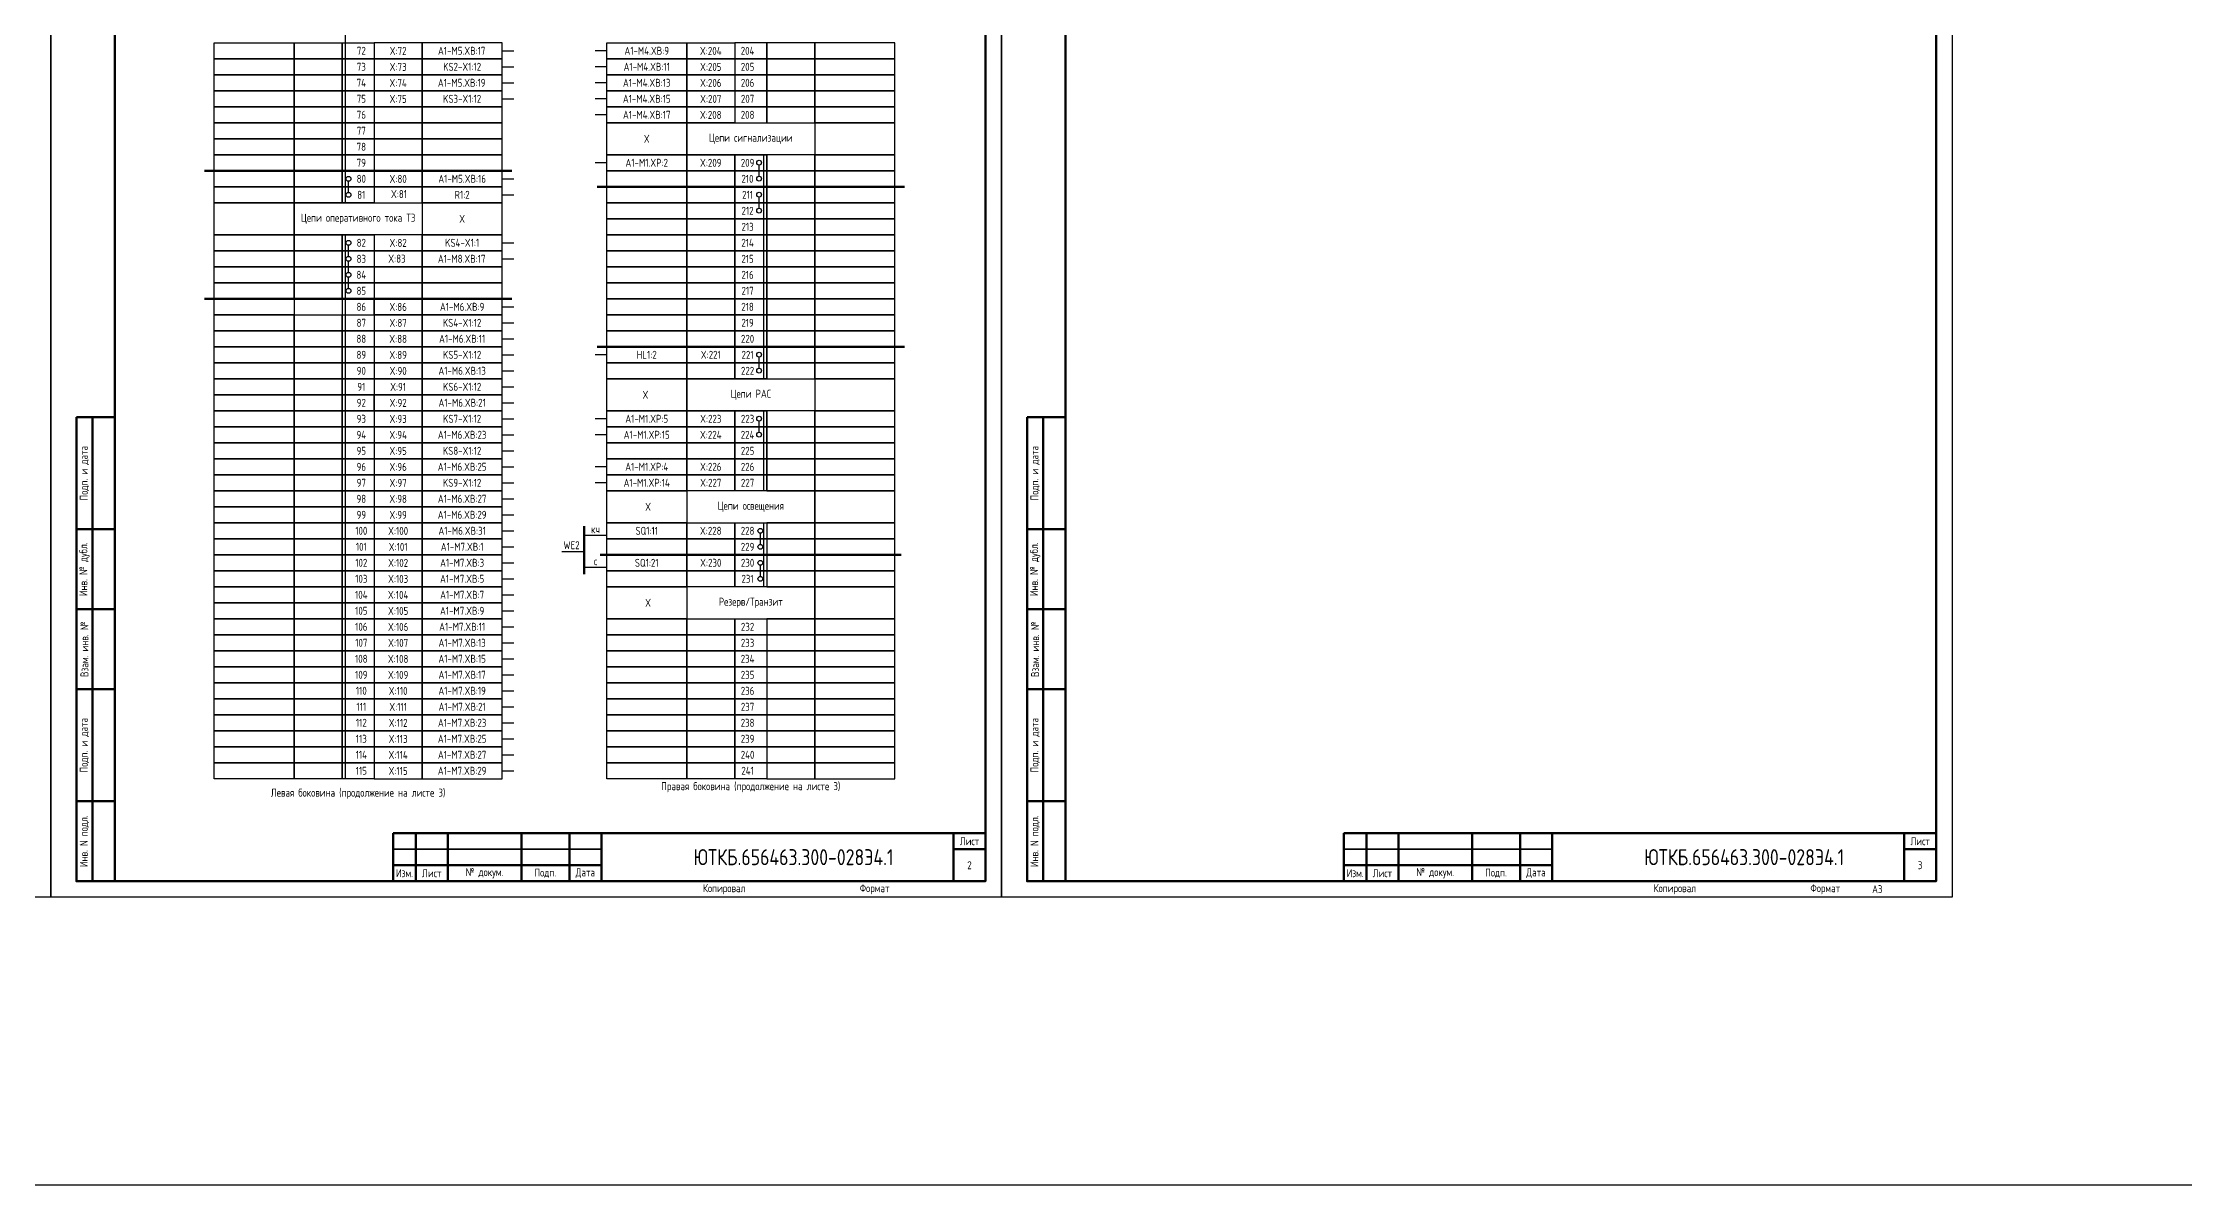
# Model space of a CAD drawing. Header units: millimetres. Extents: x -1117 to 4572, y -90 to 586.
# Drawn here: x 3234 to 3903, y -90 to 267 of the extents above; entities that cross this region are included whole.
import ezdxf

# ---------------------------------------------------------------- set-up
doc = ezdxf.new("R2010")
doc.units = ezdxf.units.MM
doc.styles.add('Gost_type_A', font='GOST_A.TTF')

# ---------------------------------------------------------------- blocks, each defined once
blk = doc.blocks.new('Штамп левый нижний')
at = {"lineweight": 50}
for points in [[(-12, 145), (-7, 145), (-7, 110), (-12, 110)], [(-7, 145), (0, 145), (0, 110), (-7, 110)], [(-12, 110), (-7, 110), (-7, 85), (-12, 85)], [(-7, 110), (0, 110), (0, 85), (-7, 85)], [(-12, 85), (-7, 85), (-7, 60), (-12, 60)], [(-7, 85), (0, 85), (0, 60), (-7, 60)], [(-12, 60), (-7, 60), (-7, 25), (-12, 25)], [(-7, 60), (0, 60), (0, 25), (-7, 25)], [(-12, 25), (-7, 25), (-7, 0), (-12, 0)], [(-7, 25), (0, 25), (0, 0), (-7, 0)]]:
    blk.add_lwpolyline(points, close=True, dxfattribs=at)
at = {"char_height": 2.5, "attachment_point": 5, "rotation": 90, "style": 'Gost_type_A'}
for s, insert, width in [('Подп. и дата', (-9.5, 127.5), 35), ('Инв. № дубл.', (-9.5, 97.5), 25), ('Взам. инв. №', (-9.5, 72.5), 25), ('Подп. и дата', (-9.5, 42.5), 35), ('Инв. N подл.', (-9.5, 12.5), 25)]:
    blk.add_mtext(s, dxfattribs=dict(at, insert=insert, width=width))
blk = doc.blocks.new('Штамп малый нижний')
at = {"lineweight": 50}
for points in [[(-185, 15), (-178, 15), (-178, 5), (-185, 5)], [(-178, 15), (-168, 15), (-168, 5), (-178, 5)], [(-168, 15), (-145, 15), (-145, 5), (-168, 5)], [(-145, 15), (-130, 15), (-130, 5), (-145, 5)], [(-130, 15), (-120, 15), (-120, 5), (-130, 5)], [(-120, 15), (-10, 15), (-10, 0), (-120, 0)], [(-10, 15), (0, 15), (0, 10), (-10, 10)], [(-10, 10), (0, 10), (0, 0), (-10, 0)], [(-185, 5), (-178, 5), (-178, 0), (-185, 0)], [(-178, 5), (-168, 5), (-168, 0), (-178, 0)], [(-168, 5), (-145, 5), (-145, 0), (-168, 0)], [(-145, 5), (-130, 5), (-130, 0), (-145, 0)], [(-130, 5), (-120, 5), (-120, 0), (-130, 0)]]:
    blk.add_lwpolyline(points, close=True, dxfattribs=at)
for points in [[(-185, 15), (-178, 15), (-178, 10), (-185, 10)], [(-178, 15), (-168, 15), (-168, 10), (-178, 10)], [(-168, 15), (-145, 15), (-145, 10), (-168, 10)], [(-145, 15), (-130, 15), (-130, 10), (-145, 10)], [(-130, 15), (-120, 15), (-120, 10), (-130, 10)], [(-185, 10), (-178, 10), (-178, 5), (-185, 5)], [(-178, 10), (-168, 10), (-168, 5), (-178, 5)], [(-168, 10), (-145, 10), (-145, 5), (-168, 5)], [(-145, 10), (-130, 10), (-130, 5), (-145, 5)], [(-130, 10), (-120, 10), (-120, 5), (-130, 5)]]:
    blk.add_lwpolyline(points, close=True)
at = {"char_height": 2.5, "style": 'Gost_type_A'}
for s, insert, width, attachment_point in [('Лист', (-5, 12.5), 10, 5), ('Изм.', (-181.5, 2.5), 7, 5), ('Лист', (-173, 2.5), 10, 5), ('№ докум.', (-156.5, 2.5), 23, 5), ('Подп.', (-137.5, 2.5), 15, 5), ('Дата', (-125, 2.5), 10, 5), ('Копировал', (-75, -2.53), 13.1202, 6), ('Формат', (-30, -2.53), 13.1202, 6)]:
    blk.add_mtext(s, dxfattribs=dict(at, insert=insert, width=width, attachment_point=attachment_point))

msp = doc.modelspace()

# ---------------------------------------------------------------- linework, layer by layer
for p, q in [((3378, 264.5), (3381.62, 264.5)), ((3410.67, 264.5), (3407.05, 264.5)), ((3378, 259.5), (3381.62, 259.5)), ((3378, 254.5), (3381.62, 254.5)), ((3410.67, 259.5), (3407.05, 259.5)), ((3410.67, 254.5), (3407.05, 254.5)), ((3378, 249.5), (3381.62, 249.5)), ((3410.67, 249.5), (3407.05, 249.5)), ((3410.67, 244.5), (3407.05, 244.5)), ((3410.67, 229.5), (3407.05, 229.5)), ((3459.67, 232), (3459.67, 215.1)), ((3378, 224.5), (3381.62, 224.5)), ((3378, 219.5), (3381.62, 219.5)), ((3378, 204.5), (3381.62, 204.5)), ((3378, 199.5), (3381.62, 199.5)), ((3329, 187), (3329, 37)), ((3378, 184.5), (3381.62, 184.5)), ((3378, 179.5), (3381.62, 179.5)), ((3378, 174.5), (3381.62, 174.5)), ((3378, 169.5), (3381.62, 169.5)), ((3410.67, 169.5), (3407.05, 169.5)), ((3378, 164.5), (3381.62, 164.5)), ((3378, 159.5), (3381.62, 159.5)), ((3378, 154.5), (3381.62, 154.5)), ((3378, 149.5), (3381.62, 149.5)), ((3410.67, 149.5), (3407.05, 149.5)), ((3378, 144.5), (3381.62, 144.5)), ((3410.67, 144.5), (3407.05, 144.5)), ((3378, 139.5), (3381.62, 139.5)), ((3378, 134.5), (3381.62, 134.5)), ((3410.67, 134.5), (3407.05, 134.5)), ((3378, 129.5), (3381.62, 129.5)), ((3410.67, 129.5), (3407.05, 129.5)), ((3378, 124.5), (3381.62, 124.5)), ((3378, 119.5), (3381.62, 119.5)), ((3378, 114.5), (3381.62, 114.5)), ((3458.67, 110.25), (3458.67, 113.75)), ((3459.67, 117), (3459.67, 107)), ((3378, 109.5), (3381.62, 109.5)), ((3396.67, 108), (3403.67, 108)), ((3410.67, 113), (3403.67, 113)), ((3378, 104.5), (3381.62, 104.5)), ((3410.67, 103), (3403.67, 103)), ((3458.67, 100.25), (3458.67, 103.75)), ((3459.67, 107), (3459.67, 97)), ((3378, 99.5), (3381.62, 99.5)), ((3378, 94.5), (3381.62, 94.5)), ((3378, 89.5), (3381.62, 89.5)), ((3378, 84.5), (3381.62, 84.5)), ((3378, 79.5), (3381.62, 79.5)), ((3378, 74.5), (3381.62, 74.5)), ((3378, 69.5), (3381.62, 69.5)), ((3378, 64.5), (3381.62, 64.5)), ((3378, 59.5), (3381.62, 59.5)), ((3378, 54.5), (3381.62, 54.5)), ((3378, 49.5), (3381.62, 49.5)), ((3378, 44.5), (3381.62, 44.5)), ((3378, 39.5), (3381.62, 39.5))]:
    msp.add_line(p, q)
at = {"lineweight": -2}
for p, q in [((3458.27, 225.25), (3458.27, 228.75)), ((3330, 220.25), (3330, 223.75)), ((3458.27, 215.25), (3458.27, 218.75)), ((3458.27, 165.25), (3458.27, 168.75)), ((3458.27, 145.25), (3458.27, 148.75))]:
    msp.add_line(p, q, dxfattribs=at)
at = {"lineweight": 50}
for p, q in [((3285, 227), (3381, 227)), ((3503.67, 222), (3407.67, 222)), ((3285, 187), (3381, 187)), ((3503.67, 172), (3407.67, 172)), ((3502.67, 107), (3408.67, 107))]:
    msp.add_line(p, q, dxfattribs=at)
at = {"color": 7, "lineweight": -2}
for p, q in [((3330, 200.25), (3330, 203.75)), ((3330, 195.25), (3330, 198.75)), ((3330, 190.25), (3330, 193.75))]:
    msp.add_line(p, q, dxfattribs=at)
at = {"linetype": 'ByBlock', "lineweight": 60}
msp.add_line((3403.67, 101), (3403.67, 116), dxfattribs=at)
for points in [[(-1117.42, 586), (4572.48, 586), (4572.48, -90), (-1117.42, -90)], [(3237, 420), (3237, 0), (2940, 0), (2940, 420)], [(3534, 420), (3534, 0), (3237, 0), (3237, 420)], [(3831, 420), (3831, 0), (3534, 0), (3534, 420)], [(3288, 267), (3313, 267), (3313, 262), (3288, 262)], [(3288, 262), (3313, 262), (3313, 257), (3288, 257)], [(3313, 267), (3328, 267), (3328, 262), (3313, 262)], [(3313, 262), (3328, 262), (3328, 257), (3313, 257)], [(3328, 267), (3338, 267), (3338, 262), (3328, 262)], [(3328, 262), (3338, 262), (3338, 257), (3328, 257)], [(3353, 267), (3338, 267), (3338, 262), (3353, 262)], [(3353, 262), (3338, 262), (3338, 257), (3353, 257)], [(3378, 267), (3353, 267), (3353, 262), (3378, 262)], [(3378, 262), (3353, 262), (3353, 257), (3378, 257)], [(3410.67, 267), (3435.67, 267), (3435.67, 262), (3410.67, 262)], [(3410.67, 262), (3435.67, 262), (3435.67, 257), (3410.67, 257)], [(3435.67, 267), (3450.67, 267), (3450.67, 262), (3435.67, 262)], [(3435.67, 262), (3450.67, 262), (3450.67, 257), (3435.67, 257)], [(3460.67, 267), (3450.67, 267), (3450.67, 262), (3460.67, 262)], [(3460.67, 262), (3450.67, 262), (3450.67, 257), (3460.67, 257)], [(3475.67, 267), (3460.67, 267), (3460.67, 262), (3475.67, 262)], [(3475.67, 262), (3460.67, 262), (3460.67, 257), (3475.67, 257)], [(3500.67, 267), (3475.67, 267), (3475.67, 262), (3500.67, 262)], [(3500.67, 262), (3475.67, 262), (3475.67, 257), (3500.67, 257)], [(3288, 257), (3313, 257), (3313, 252), (3288, 252)], [(3313, 257), (3328, 257), (3328, 252), (3313, 252)], [(3328, 257), (3338, 257), (3338, 252), (3328, 252)], [(3353, 257), (3338, 257), (3338, 252), (3353, 252)], [(3378, 257), (3353, 257), (3353, 252), (3378, 252)], [(3410.67, 257), (3435.67, 257), (3435.67, 252), (3410.67, 252)], [(3435.67, 257), (3450.67, 257), (3450.67, 252), (3435.67, 252)], [(3460.67, 257), (3450.67, 257), (3450.67, 252), (3460.67, 252)], [(3475.67, 257), (3460.67, 257), (3460.67, 252), (3475.67, 252)], [(3500.67, 257), (3475.67, 257), (3475.67, 252), (3500.67, 252)], [(3288, 252), (3313, 252), (3313, 247), (3288, 247)], [(3313, 252), (3328, 252), (3328, 247), (3313, 247)], [(3328, 252), (3338, 252), (3338, 247), (3328, 247)], [(3353, 252), (3338, 252), (3338, 247), (3353, 247)], [(3378, 252), (3353, 252), (3353, 247), (3378, 247)], [(3410.67, 252), (3435.67, 252), (3435.67, 247), (3410.67, 247)], [(3435.67, 252), (3450.67, 252), (3450.67, 247), (3435.67, 247)], [(3460.67, 252), (3450.67, 252), (3450.67, 247), (3460.67, 247)], [(3475.67, 252), (3460.67, 252), (3460.67, 247), (3475.67, 247)], [(3500.67, 252), (3475.67, 252), (3475.67, 247), (3500.67, 247)], [(3288, 247), (3313, 247), (3313, 242), (3288, 242)], [(3288, 242), (3313, 242), (3313, 237), (3288, 237)], [(3313, 247), (3328, 247), (3328, 242), (3313, 242)], [(3313, 242), (3328, 242), (3328, 237), (3313, 237)], [(3328, 247), (3338, 247), (3338, 242), (3328, 242)], [(3328, 242), (3338, 242), (3338, 237), (3328, 237)], [(3353, 247), (3338, 247), (3338, 242), (3353, 242)], [(3353, 242), (3338, 242), (3338, 237), (3353, 237)], [(3378, 247), (3353, 247), (3353, 242), (3378, 242)], [(3378, 242), (3353, 242), (3353, 237), (3378, 237)], [(3410.67, 247), (3435.67, 247), (3435.67, 242), (3410.67, 242)], [(3410.67, 242), (3435.67, 242), (3435.67, 232), (3410.67, 232)], [(3435.67, 247), (3450.67, 247), (3450.67, 242), (3435.67, 242)], [(3435.67, 242), (3475.67, 242), (3475.67, 232), (3435.67, 232)], [(3460.67, 247), (3450.67, 247), (3450.67, 242), (3460.67, 242)], [(3475.67, 247), (3460.67, 247), (3460.67, 242), (3475.67, 242)], [(3500.67, 247), (3475.67, 247), (3475.67, 242), (3500.67, 242)], [(3500.67, 242), (3475.67, 242), (3475.67, 232), (3500.67, 232)], [(3288, 237), (3313, 237), (3313, 232), (3288, 232)], [(3313, 237), (3328, 237), (3328, 232), (3313, 232)], [(3328, 237), (3338, 237), (3338, 232), (3328, 232)], [(3353, 237), (3338, 237), (3338, 232), (3353, 232)], [(3378, 237), (3353, 237), (3353, 232), (3378, 232)], [(3288, 232), (3313, 232), (3313, 227), (3288, 227)], [(3313, 232), (3328, 232), (3328, 227), (3313, 227)], [(3328, 232), (3338, 232), (3338, 227), (3328, 227)], [(3353, 232), (3338, 232), (3338, 227), (3353, 227)], [(3378, 232), (3353, 232), (3353, 227), (3378, 227)], [(3410.67, 232), (3435.67, 232), (3435.67, 227), (3410.67, 227)], [(3435.67, 232), (3450.67, 232), (3450.67, 227), (3435.67, 227)], [(3450.67, 232), (3460.67, 232), (3460.67, 227), (3450.67, 227)], [(3460.67, 232), (3459.67, 232), (3459.67, 162.01), (3460.67, 162.01)], [(3475.67, 232), (3460.67, 232), (3460.67, 227), (3475.67, 227)], [(3500.67, 232), (3475.67, 232), (3475.67, 227), (3500.67, 227)], [(3288, 227), (3313, 227), (3313, 222), (3288, 222)], [(3288, 222), (3313, 222), (3313, 217), (3288, 217)], [(3313, 227), (3328, 227), (3328, 222), (3313, 222)], [(3313, 222), (3328, 222), (3328, 217), (3313, 217)], [(3328, 227), (3338, 227), (3338, 222), (3328, 222)], [(3328, 222), (3338, 222), (3338, 217), (3328, 217)], [(3353, 227), (3338, 227), (3338, 222), (3353, 222)], [(3353, 222), (3338, 222), (3338, 217), (3353, 217)], [(3378, 227), (3353, 227), (3353, 222), (3378, 222)], [(3378, 222), (3353, 222), (3353, 217), (3378, 217)], [(3410.67, 227), (3435.67, 227), (3435.67, 222), (3410.67, 222)], [(3410.67, 227), (3435.67, 227), (3435.67, 222), (3410.67, 222)], [(3410.67, 222), (3435.67, 222), (3435.67, 217), (3410.67, 217)], [(3410.67, 222), (3435.67, 222), (3435.67, 217), (3410.67, 217)], [(3435.67, 227), (3450.67, 227), (3450.67, 222), (3435.67, 222)], [(3435.67, 227), (3450.67, 227), (3450.67, 222), (3435.67, 222)], [(3435.67, 222), (3450.67, 222), (3450.67, 217), (3435.67, 217)], [(3435.67, 222), (3450.67, 222), (3450.67, 217), (3435.67, 217)], [(3450.67, 227), (3460.67, 227), (3460.67, 222), (3450.67, 222)], [(3450.67, 227), (3460.67, 227), (3460.67, 222), (3450.67, 222)], [(3450.67, 222), (3460.67, 222), (3460.67, 217), (3450.67, 217)], [(3450.67, 222), (3460.67, 222), (3460.67, 217), (3450.67, 217)], [(3475.67, 227), (3460.67, 227), (3460.67, 222), (3475.67, 222)], [(3475.67, 227), (3460.67, 227), (3460.67, 222), (3475.67, 222)], [(3475.67, 222), (3460.67, 222), (3460.67, 217), (3475.67, 217)], [(3475.67, 222), (3460.67, 222), (3460.67, 217), (3475.67, 217)], [(3500.67, 227), (3475.67, 227), (3475.67, 222), (3500.67, 222)], [(3500.67, 227), (3475.67, 227), (3475.67, 222), (3500.67, 222)], [(3500.67, 222), (3475.67, 222), (3475.67, 217), (3500.67, 217)], [(3500.67, 222), (3475.67, 222), (3475.67, 217), (3500.67, 217)], [(3288, 217), (3313, 217), (3313, 207), (3288, 207)], [(3313, 217), (3353, 217), (3353, 207), (3313, 207)], [(3378, 217), (3353, 217), (3353, 207), (3378, 207)], [(3410.67, 217), (3435.67, 217), (3435.67, 212), (3410.67, 212)], [(3410.67, 217), (3435.67, 217), (3435.67, 212), (3410.67, 212)], [(3435.67, 217), (3450.67, 217), (3450.67, 212), (3435.67, 212)], [(3435.67, 217), (3450.67, 217), (3450.67, 212), (3435.67, 212)], [(3450.67, 217), (3460.67, 217), (3460.67, 212), (3450.67, 212)], [(3450.67, 217), (3460.67, 217), (3460.67, 212), (3450.67, 212)], [(3475.67, 217), (3460.67, 217), (3460.67, 212), (3475.67, 212)], [(3475.67, 217), (3460.67, 217), (3460.67, 212), (3475.67, 212)], [(3500.67, 217), (3475.67, 217), (3475.67, 212), (3500.67, 212)], [(3500.67, 217), (3475.67, 217), (3475.67, 212), (3500.67, 212)], [(3410.67, 212), (3435.67, 212), (3435.67, 207), (3410.67, 207)], [(3435.67, 212), (3450.67, 212), (3450.67, 207), (3435.67, 207)], [(3450.67, 212), (3460.67, 212), (3460.67, 207), (3450.67, 207)], [(3475.67, 212), (3460.67, 212), (3460.67, 207), (3475.67, 207)], [(3500.67, 212), (3475.67, 212), (3475.67, 207), (3500.67, 207)], [(3288, 207), (3313, 207), (3313, 202), (3288, 202)], [(3288, 202), (3313, 202), (3313, 197), (3288, 197)], [(3313, 207), (3328, 207), (3328, 202), (3313, 202)], [(3313, 202), (3328, 202), (3328, 197), (3313, 197)], [(3328, 207), (3338, 207), (3338, 202), (3328, 202)], [(3328, 202), (3338, 202), (3338, 197), (3328, 197)], [(3353, 207), (3338, 207), (3338, 202), (3353, 202)], [(3353, 202), (3338, 202), (3338, 197), (3353, 197)], [(3378, 207), (3353, 207), (3353, 202), (3378, 202)], [(3378, 202), (3353, 202), (3353, 197), (3378, 197)], [(3410.67, 207), (3435.67, 207), (3435.67, 202), (3410.67, 202)], [(3410.67, 202), (3435.67, 202), (3435.67, 197), (3410.67, 197)], [(3435.67, 207), (3450.67, 207), (3450.67, 202), (3435.67, 202)], [(3435.67, 202), (3450.67, 202), (3450.67, 197), (3435.67, 197)], [(3450.67, 207), (3460.67, 207), (3460.67, 202), (3450.67, 202)], [(3450.67, 202), (3460.67, 202), (3460.67, 197), (3450.67, 197)], [(3475.67, 207), (3460.67, 207), (3460.67, 202), (3475.67, 202)], [(3475.67, 202), (3460.67, 202), (3460.67, 197), (3475.67, 197)], [(3500.67, 207), (3475.67, 207), (3475.67, 202), (3500.67, 202)], [(3500.67, 202), (3475.67, 202), (3475.67, 197), (3500.67, 197)], [(3288, 197), (3313, 197), (3313, 192), (3288, 192)], [(3313, 197), (3328, 197), (3328, 192), (3313, 192)], [(3328, 197), (3338, 197), (3338, 192), (3328, 192)], [(3353, 197), (3338, 197), (3338, 192), (3353, 192)], [(3378, 197), (3353, 197), (3353, 192), (3378, 192)], [(3410.67, 197), (3435.67, 197), (3435.67, 192), (3410.67, 192)], [(3435.67, 197), (3450.67, 197), (3450.67, 192), (3435.67, 192)], [(3450.67, 197), (3460.67, 197), (3460.67, 192), (3450.67, 192)], [(3475.67, 197), (3460.67, 197), (3460.67, 192), (3475.67, 192)], [(3500.67, 197), (3475.67, 197), (3475.67, 192), (3500.67, 192)], [(3288, 192), (3313, 192), (3313, 187), (3288, 187)], [(3313, 192), (3328, 192), (3328, 187), (3313, 187)], [(3328, 192), (3338, 192), (3338, 187), (3328, 187)], [(3353, 192), (3338, 192), (3338, 187), (3353, 187)], [(3378, 192), (3353, 192), (3353, 187), (3378, 187)], [(3410.67, 192), (3435.67, 192), (3435.67, 187), (3410.67, 187)], [(3435.67, 192), (3450.67, 192), (3450.67, 187), (3435.67, 187)], [(3450.67, 192), (3460.67, 192), (3460.67, 187), (3450.67, 187)], [(3475.67, 192), (3460.67, 192), (3460.67, 187), (3475.67, 187)], [(3500.67, 192), (3475.67, 192), (3475.67, 187), (3500.67, 187)], [(3288, 187), (3313, 187), (3313, 182), (3288, 182)], [(3288, 182), (3313, 182), (3313, 177), (3288, 177)], [(3313, 182), (3328, 182), (3328, 177), (3313, 177)], [(3338, 187), (3328, 187), (3328, 182), (3338, 182)], [(3328, 182), (3338, 182), (3338, 177), (3328, 177)], [(3353, 187), (3338, 187), (3338, 182), (3353, 182)], [(3353, 182), (3338, 182), (3338, 177), (3353, 177)], [(3378, 187), (3353, 187), (3353, 182), (3378, 182)], [(3378, 182), (3353, 182), (3353, 177), (3378, 177)], [(3410.67, 187), (3435.67, 187), (3435.67, 182), (3410.67, 182)], [(3410.67, 182), (3435.67, 182), (3435.67, 177), (3410.67, 177)], [(3410.67, 182), (3435.67, 182), (3435.67, 177), (3410.67, 177)], [(3435.67, 187), (3450.67, 187), (3450.67, 182), (3435.67, 182)], [(3435.67, 182), (3450.67, 182), (3450.67, 177), (3435.67, 177)], [(3435.67, 182), (3450.67, 182), (3450.67, 177), (3435.67, 177)], [(3450.67, 187), (3460.67, 187), (3460.67, 182), (3450.67, 182)], [(3450.67, 182), (3460.67, 182), (3460.67, 177), (3450.67, 177)], [(3450.67, 182), (3460.67, 182), (3460.67, 177), (3450.67, 177)], [(3475.67, 187), (3460.67, 187), (3460.67, 182), (3475.67, 182)], [(3475.67, 182), (3460.67, 182), (3460.67, 177), (3475.67, 177)], [(3475.67, 182), (3460.67, 182), (3460.67, 177), (3475.67, 177)], [(3500.67, 187), (3475.67, 187), (3475.67, 182), (3500.67, 182)], [(3500.67, 182), (3475.67, 182), (3475.67, 177), (3500.67, 177)], [(3500.67, 182), (3475.67, 182), (3475.67, 177), (3500.67, 177)], [(3288, 177), (3313, 177), (3313, 172), (3288, 172)], [(3313, 177), (3328, 177), (3328, 172), (3313, 172)], [(3328, 177), (3338, 177), (3338, 172), (3328, 172)], [(3353, 177), (3338, 177), (3338, 172), (3353, 172)], [(3378, 177), (3353, 177), (3353, 172), (3378, 172)], [(3410.67, 177), (3435.67, 177), (3435.67, 172), (3410.67, 172)], [(3410.67, 177), (3435.67, 177), (3435.67, 172), (3410.67, 172)], [(3435.67, 177), (3450.67, 177), (3450.67, 172), (3435.67, 172)], [(3435.67, 177), (3450.67, 177), (3450.67, 172), (3435.67, 172)], [(3450.67, 177), (3460.67, 177), (3460.67, 172), (3450.67, 172)], [(3450.67, 177), (3460.67, 177), (3460.67, 172), (3450.67, 172)], [(3475.67, 177), (3460.67, 177), (3460.67, 172), (3475.67, 172)], [(3475.67, 177), (3460.67, 177), (3460.67, 172), (3475.67, 172)], [(3500.67, 177), (3475.67, 177), (3475.67, 172), (3500.67, 172)], [(3500.67, 177), (3475.67, 177), (3475.67, 172), (3500.67, 172)], [(3288, 172), (3313, 172), (3313, 167), (3288, 167)], [(3313, 172), (3328, 172), (3328, 167), (3313, 167)], [(3328, 172), (3338, 172), (3338, 167), (3328, 167)], [(3353, 172), (3338, 172), (3338, 167), (3353, 167)], [(3378, 172), (3353, 172), (3353, 167), (3378, 167)], [(3410.67, 172), (3435.67, 172), (3435.67, 167), (3410.67, 167)], [(3410.67, 172), (3435.67, 172), (3435.67, 167), (3410.67, 167)], [(3435.67, 172), (3450.67, 172), (3450.67, 167), (3435.67, 167)], [(3435.67, 172), (3450.67, 172), (3450.67, 167), (3435.67, 167)], [(3450.67, 172), (3460.67, 172), (3460.67, 167), (3450.67, 167)], [(3450.67, 172), (3460.67, 172), (3460.67, 167), (3450.67, 167)], [(3475.67, 172), (3460.67, 172), (3460.67, 167), (3475.67, 167)], [(3475.67, 172), (3460.67, 172), (3460.67, 167), (3475.67, 167)], [(3500.67, 172), (3475.67, 172), (3475.67, 167), (3500.67, 167)], [(3500.67, 172), (3475.67, 172), (3475.67, 167), (3500.67, 167)], [(3288, 167), (3313, 167), (3313, 162), (3288, 162)], [(3288, 162), (3313, 162), (3313, 157), (3288, 157)], [(3313, 167), (3328, 167), (3328, 162), (3313, 162)], [(3313, 162), (3328, 162), (3328, 157), (3313, 157)], [(3328, 167), (3338, 167), (3338, 162), (3328, 162)], [(3328, 162), (3338, 162), (3338, 157), (3328, 157)], [(3353, 167), (3338, 167), (3338, 162), (3353, 162)], [(3353, 162), (3338, 162), (3338, 157), (3353, 157)], [(3378, 167), (3353, 167), (3353, 162), (3378, 162)], [(3378, 162), (3353, 162), (3353, 157), (3378, 157)], [(3410.67, 167), (3435.67, 167), (3435.67, 162), (3410.67, 162)], [(3410.67, 162), (3435.67, 162), (3435.67, 152), (3410.67, 152)], [(3435.67, 167), (3450.67, 167), (3450.67, 162), (3435.67, 162)], [(3435.67, 162), (3475.67, 162), (3475.67, 152), (3435.67, 152)], [(3450.67, 167), (3460.67, 167), (3460.67, 162), (3450.67, 162)], [(3475.67, 167), (3460.67, 167), (3460.67, 162), (3475.67, 162)], [(3500.67, 167), (3475.67, 167), (3475.67, 162), (3500.67, 162)], [(3500.67, 162), (3475.67, 162), (3475.67, 152), (3500.67, 152)], [(3288, 157), (3313, 157), (3313, 152), (3288, 152)], [(3288, 157), (3313, 157), (3313, 152), (3288, 152)], [(3313, 157), (3328, 157), (3328, 152), (3313, 152)], [(3338, 157), (3328, 157), (3328, 152), (3338, 152)], [(3328, 157), (3338, 157), (3338, 152), (3328, 152)], [(3353, 157), (3338, 157), (3338, 152), (3353, 152)], [(3353, 157), (3338, 157), (3338, 152), (3353, 152)], [(3378, 157), (3353, 157), (3353, 152), (3378, 152)], [(3378, 157), (3353, 157), (3353, 152), (3378, 152)], [(3288, 152), (3313, 152), (3313, 147), (3288, 147)], [(3313, 152), (3328, 152), (3328, 147), (3313, 147)], [(3328, 152), (3338, 152), (3338, 147), (3328, 147)], [(3353, 152), (3338, 152), (3338, 147), (3353, 147)], [(3378, 152), (3353, 152), (3353, 147), (3378, 147)], [(3410.67, 152), (3435.67, 152), (3435.67, 147), (3410.67, 147)], [(3435.67, 152), (3450.67, 152), (3450.67, 147), (3435.67, 147)], [(3450.67, 152), (3460.67, 152), (3460.67, 147), (3450.67, 147)], [(3475.67, 152), (3460.67, 152), (3460.67, 147), (3475.67, 147)], [(3500.67, 152), (3475.67, 152), (3475.67, 147), (3500.67, 147)], [(3288, 147), (3313, 147), (3313, 142), (3288, 142)], [(3288, 142), (3313, 142), (3313, 137), (3288, 137)], [(3313, 147), (3328, 147), (3328, 142), (3313, 142)], [(3313, 142), (3328, 142), (3328, 137), (3313, 137)], [(3328, 147), (3338, 147), (3338, 142), (3328, 142)], [(3328, 142), (3338, 142), (3338, 137), (3328, 137)], [(3353, 147), (3338, 147), (3338, 142), (3353, 142)], [(3353, 142), (3338, 142), (3338, 137), (3353, 137)], [(3378, 147), (3353, 147), (3353, 142), (3378, 142)], [(3378, 142), (3353, 142), (3353, 137), (3378, 137)], [(3410.67, 147), (3435.67, 147), (3435.67, 142), (3410.67, 142)], [(3410.67, 142), (3435.67, 142), (3435.67, 137), (3410.67, 137)], [(3435.67, 147), (3450.67, 147), (3450.67, 142), (3435.67, 142)], [(3435.67, 142), (3450.67, 142), (3450.67, 137), (3435.67, 137)], [(3450.67, 147), (3460.67, 147), (3460.67, 142), (3450.67, 142)], [(3450.67, 142), (3460.67, 142), (3460.67, 137), (3450.67, 137)], [(3475.67, 147), (3460.67, 147), (3460.67, 142), (3475.67, 142)], [(3475.67, 142), (3460.67, 142), (3460.67, 137), (3475.67, 137)], [(3500.67, 147), (3475.67, 147), (3475.67, 142), (3500.67, 142)], [(3500.67, 142), (3475.67, 142), (3475.67, 137), (3500.67, 137)], [(3288, 137), (3313, 137), (3313, 132), (3288, 132)], [(3313, 137), (3328, 137), (3328, 132), (3313, 132)], [(3328, 137), (3338, 137), (3338, 132), (3328, 132)], [(3353, 137), (3338, 137), (3338, 132), (3353, 132)], [(3378, 137), (3353, 137), (3353, 132), (3378, 132)], [(3410.67, 137), (3435.67, 137), (3435.67, 132), (3410.67, 132)], [(3435.67, 137), (3450.67, 137), (3450.67, 132), (3435.67, 132)], [(3450.67, 137), (3460.67, 137), (3460.67, 132), (3450.67, 132)], [(3475.67, 137), (3460.67, 137), (3460.67, 132), (3475.67, 132)], [(3500.67, 137), (3475.67, 137), (3475.67, 132), (3500.67, 132)], [(3288, 132), (3313, 132), (3313, 127), (3288, 127)], [(3313, 132), (3328, 132), (3328, 127), (3313, 127)], [(3328, 132), (3338, 132), (3338, 127), (3328, 127)], [(3353, 132), (3338, 132), (3338, 127), (3353, 127)], [(3378, 132), (3353, 132), (3353, 127), (3378, 127)], [(3410.67, 132), (3435.67, 132), (3435.67, 127), (3410.67, 127)], [(3435.67, 132), (3450.67, 132), (3450.67, 127), (3435.67, 127)], [(3450.67, 132), (3460.67, 132), (3460.67, 127), (3450.67, 127)], [(3475.67, 132), (3460.67, 132), (3460.67, 127), (3475.67, 127)], [(3500.67, 132), (3475.67, 132), (3475.67, 127), (3500.67, 127)], [(3288, 127), (3313, 127), (3313, 122), (3288, 122)], [(3288, 122), (3313, 122), (3313, 117), (3288, 117)], [(3313, 127), (3328, 127), (3328, 122), (3313, 122)], [(3313, 122), (3328, 122), (3328, 117), (3313, 117)], [(3328, 127), (3338, 127), (3338, 122), (3328, 122)], [(3328, 122), (3338, 122), (3338, 117), (3328, 117)], [(3353, 127), (3338, 127), (3338, 122), (3353, 122)], [(3353, 122), (3338, 122), (3338, 117), (3353, 117)], [(3378, 127), (3353, 127), (3353, 122), (3378, 122)], [(3378, 122), (3353, 122), (3353, 117), (3378, 117)], [(3410.67, 127), (3435.67, 127), (3435.67, 117), (3410.67, 117)], [(3475.67, 127), (3435.67, 127), (3435.67, 117), (3475.67, 117)], [(3500.67, 127), (3475.67, 127), (3475.67, 117), (3500.67, 117)], [(3288, 117), (3313, 117), (3313, 112), (3288, 112)], [(3313, 117), (3328, 117), (3328, 112), (3313, 112)], [(3328, 117), (3338, 117), (3338, 112), (3328, 112)], [(3353, 117), (3338, 117), (3338, 112), (3353, 112)], [(3378, 117), (3353, 117), (3353, 112), (3378, 112)], [(3410.67, 117), (3435.67, 117), (3435.67, 112), (3410.67, 112)], [(3435.67, 117), (3450.67, 117), (3450.67, 112), (3435.67, 112)], [(3450.67, 117), (3460.67, 117), (3460.67, 112), (3450.67, 112)], [(3475.67, 117), (3460.67, 117), (3460.67, 112), (3475.67, 112)], [(3500.67, 117), (3475.67, 117), (3475.67, 112), (3500.67, 112)], [(3288, 112), (3313, 112), (3313, 107), (3288, 107)], [(3313, 112), (3328, 112), (3328, 107), (3313, 107)], [(3328, 112), (3338, 112), (3338, 107), (3328, 107)], [(3353, 112), (3338, 112), (3338, 107), (3353, 107)], [(3378, 112), (3353, 112), (3353, 107), (3378, 107)], [(3410.67, 112), (3435.67, 112), (3435.67, 107), (3410.67, 107)], [(3435.67, 112), (3450.67, 112), (3450.67, 107), (3435.67, 107)], [(3450.67, 112), (3460.67, 112), (3460.67, 107), (3450.67, 107)], [(3475.67, 112), (3460.67, 112), (3460.67, 107), (3475.67, 107)], [(3500.67, 112), (3475.67, 112), (3475.67, 107), (3500.67, 107)], [(3288, 107), (3313, 107), (3313, 102), (3288, 102)], [(3288, 102), (3313, 102), (3313, 97), (3288, 97)], [(3313, 107), (3328, 107), (3328, 102), (3313, 102)], [(3313, 102), (3328, 102), (3328, 97), (3313, 97)], [(3328, 107), (3338, 107), (3338, 102), (3328, 102)], [(3328, 102), (3338, 102), (3338, 97), (3328, 97)], [(3353, 107), (3338, 107), (3338, 102), (3353, 102)], [(3353, 102), (3338, 102), (3338, 97), (3353, 97)], [(3378, 107), (3353, 107), (3353, 102), (3378, 102)], [(3378, 102), (3353, 102), (3353, 97), (3378, 97)], [(3410.67, 107), (3435.67, 107), (3435.67, 102), (3410.67, 102)], [(3410.67, 102), (3435.67, 102), (3435.67, 97), (3410.67, 97)], [(3435.67, 107), (3450.67, 107), (3450.67, 102), (3435.67, 102)], [(3435.67, 102), (3450.67, 102), (3450.67, 97), (3435.67, 97)], [(3450.67, 107), (3460.67, 107), (3460.67, 102), (3450.67, 102)], [(3450.67, 102), (3460.67, 102), (3460.67, 97), (3450.67, 97)], [(3475.67, 107), (3460.67, 107), (3460.67, 102), (3475.67, 102)], [(3475.67, 102), (3460.67, 102), (3460.67, 97), (3475.67, 97)], [(3500.67, 107), (3475.67, 107), (3475.67, 102), (3500.67, 102)], [(3500.67, 102), (3475.67, 102), (3475.67, 97), (3500.67, 97)], [(3288, 97), (3313, 97), (3313, 92), (3288, 92)], [(3313, 97), (3328, 97), (3328, 92), (3313, 92)], [(3328, 97), (3338, 97), (3338, 92), (3328, 92)], [(3353, 97), (3338, 97), (3338, 92), (3353, 92)], [(3378, 97), (3353, 97), (3353, 92), (3378, 92)], [(3410.67, 97), (3435.67, 97), (3435.67, 87), (3410.67, 87)], [(3475.67, 97), (3435.67, 97), (3435.67, 87), (3475.67, 87)], [(3500.67, 97), (3475.67, 97), (3475.67, 87), (3500.67, 87)], [(3288, 92), (3313, 92), (3313, 87), (3288, 87)], [(3288, 87), (3313, 87), (3313, 82), (3288, 82)], [(3313, 92), (3328, 92), (3328, 87), (3313, 87)], [(3313, 87), (3328, 87), (3328, 82), (3313, 82)], [(3328, 92), (3338, 92), (3338, 87), (3328, 87)], [(3328, 87), (3338, 87), (3338, 82), (3328, 82)], [(3353, 92), (3338, 92), (3338, 87), (3353, 87)], [(3353, 87), (3338, 87), (3338, 82), (3353, 82)], [(3378, 92), (3353, 92), (3353, 87), (3378, 87)], [(3378, 87), (3353, 87), (3353, 82), (3378, 82)], [(3410.67, 87), (3435.67, 87), (3435.67, 82), (3410.67, 82)], [(3435.67, 87), (3450.67, 87), (3450.67, 82), (3435.67, 82)], [(3450.67, 87), (3460.67, 87), (3460.67, 82), (3450.67, 82)], [(3475.67, 87), (3460.67, 87), (3460.67, 82), (3475.67, 82)], [(3500.67, 87), (3475.67, 87), (3475.67, 82), (3500.67, 82)], [(3288, 82), (3313, 82), (3313, 77), (3288, 77)], [(3313, 82), (3328, 82), (3328, 77), (3313, 77)], [(3328, 82), (3338, 82), (3338, 77), (3328, 77)], [(3353, 82), (3338, 82), (3338, 77), (3353, 77)], [(3378, 82), (3353, 82), (3353, 77), (3378, 77)], [(3410.67, 82), (3435.67, 82), (3435.67, 77), (3410.67, 77)], [(3435.67, 82), (3450.67, 82), (3450.67, 77), (3435.67, 77)], [(3450.67, 82), (3460.67, 82), (3460.67, 77), (3450.67, 77)], [(3475.67, 82), (3460.67, 82), (3460.67, 77), (3475.67, 77)], [(3500.67, 82), (3475.67, 82), (3475.67, 77), (3500.67, 77)], [(3288, 77), (3313, 77), (3313, 72), (3288, 72)], [(3313, 77), (3328, 77), (3328, 72), (3313, 72)], [(3328, 77), (3338, 77), (3338, 72), (3328, 72)], [(3353, 77), (3338, 77), (3338, 72), (3353, 72)], [(3378, 77), (3353, 77), (3353, 72), (3378, 72)], [(3410.67, 77), (3435.67, 77), (3435.67, 72), (3410.67, 72)], [(3435.67, 77), (3450.67, 77), (3450.67, 72), (3435.67, 72)], [(3450.67, 77), (3460.67, 77), (3460.67, 72), (3450.67, 72)], [(3475.67, 77), (3460.67, 77), (3460.67, 72), (3475.67, 72)], [(3500.67, 77), (3475.67, 77), (3475.67, 72), (3500.67, 72)], [(3288, 72), (3313, 72), (3313, 67), (3288, 67)], [(3288, 67), (3313, 67), (3313, 62), (3288, 62)], [(3313, 72), (3328, 72), (3328, 67), (3313, 67)], [(3313, 67), (3328, 67), (3328, 62), (3313, 62)], [(3328, 72), (3338, 72), (3338, 67), (3328, 67)], [(3328, 67), (3338, 67), (3338, 62), (3328, 62)], [(3353, 72), (3338, 72), (3338, 67), (3353, 67)], [(3353, 67), (3338, 67), (3338, 62), (3353, 62)], [(3378, 72), (3353, 72), (3353, 67), (3378, 67)], [(3378, 67), (3353, 67), (3353, 62), (3378, 62)], [(3410.67, 72), (3435.67, 72), (3435.67, 67), (3410.67, 67)], [(3410.67, 67), (3435.67, 67), (3435.67, 62), (3410.67, 62)], [(3435.67, 72), (3450.67, 72), (3450.67, 67), (3435.67, 67)], [(3435.67, 67), (3450.67, 67), (3450.67, 62), (3435.67, 62)], [(3450.67, 72), (3460.67, 72), (3460.67, 67), (3450.67, 67)], [(3450.67, 67), (3460.67, 67), (3460.67, 62), (3450.67, 62)], [(3475.67, 72), (3460.67, 72), (3460.67, 67), (3475.67, 67)], [(3475.67, 67), (3460.67, 67), (3460.67, 62), (3475.67, 62)], [(3500.67, 72), (3475.67, 72), (3475.67, 67), (3500.67, 67)], [(3500.67, 67), (3475.67, 67), (3475.67, 62), (3500.67, 62)], [(3288, 62), (3313, 62), (3313, 57), (3288, 57)], [(3313, 62), (3328, 62), (3328, 57), (3313, 57)], [(3328, 62), (3338, 62), (3338, 57), (3328, 57)], [(3353, 62), (3338, 62), (3338, 57), (3353, 57)], [(3378, 62), (3353, 62), (3353, 57), (3378, 57)], [(3410.67, 62), (3435.67, 62), (3435.67, 57), (3410.67, 57)], [(3435.67, 62), (3450.67, 62), (3450.67, 57), (3435.67, 57)], [(3450.67, 62), (3460.67, 62), (3460.67, 57), (3450.67, 57)], [(3475.67, 62), (3460.67, 62), (3460.67, 57), (3475.67, 57)], [(3500.67, 62), (3475.67, 62), (3475.67, 57), (3500.67, 57)], [(3288, 57), (3313, 57), (3313, 52), (3288, 52)], [(3313, 57), (3328, 57), (3328, 52), (3313, 52)], [(3328, 57), (3338, 57), (3338, 52), (3328, 52)], [(3353, 57), (3338, 57), (3338, 52), (3353, 52)], [(3378, 57), (3353, 57), (3353, 52), (3378, 52)], [(3410.67, 57), (3435.67, 57), (3435.67, 52), (3410.67, 52)], [(3435.67, 57), (3450.67, 57), (3450.67, 52), (3435.67, 52)], [(3450.67, 57), (3460.67, 57), (3460.67, 52), (3450.67, 52)], [(3475.67, 57), (3460.67, 57), (3460.67, 52), (3475.67, 52)], [(3500.67, 57), (3475.67, 57), (3475.67, 52), (3500.67, 52)], [(3288, 52), (3313, 52), (3313, 47), (3288, 47)], [(3288, 47), (3313, 47), (3313, 42), (3288, 42)], [(3313, 52), (3328, 52), (3328, 47), (3313, 47)], [(3313, 47), (3328, 47), (3328, 42), (3313, 42)], [(3328, 52), (3338, 52), (3338, 47), (3328, 47)], [(3328, 47), (3338, 47), (3338, 42), (3328, 42)], [(3353, 52), (3338, 52), (3338, 47), (3353, 47)], [(3353, 47), (3338, 47), (3338, 42), (3353, 42)], [(3378, 52), (3353, 52), (3353, 47), (3378, 47)], [(3378, 47), (3353, 47), (3353, 42), (3378, 42)], [(3410.67, 52), (3435.67, 52), (3435.67, 47), (3410.67, 47)], [(3410.67, 47), (3435.67, 47), (3435.67, 42), (3410.67, 42)], [(3435.67, 52), (3450.67, 52), (3450.67, 47), (3435.67, 47)], [(3435.67, 47), (3450.67, 47), (3450.67, 42), (3435.67, 42)], [(3450.67, 52), (3460.67, 52), (3460.67, 47), (3450.67, 47)], [(3450.67, 47), (3460.67, 47), (3460.67, 42), (3450.67, 42)], [(3475.67, 52), (3460.67, 52), (3460.67, 47), (3475.67, 47)], [(3475.67, 47), (3460.67, 47), (3460.67, 42), (3475.67, 42)], [(3500.67, 52), (3475.67, 52), (3475.67, 47), (3500.67, 47)], [(3500.67, 47), (3475.67, 47), (3475.67, 42), (3500.67, 42)], [(3288, 42), (3313, 42), (3313, 37), (3288, 37)], [(3313, 42), (3328, 42), (3328, 37), (3313, 37)], [(3328, 42), (3338, 42), (3338, 37), (3328, 37)], [(3353, 42), (3338, 42), (3338, 37), (3353, 37)], [(3378, 42), (3353, 42), (3353, 37), (3378, 37)], [(3410.67, 42), (3435.67, 42), (3435.67, 37), (3410.67, 37)], [(3435.67, 42), (3450.67, 42), (3450.67, 37), (3435.67, 37)], [(3450.67, 42), (3460.67, 42), (3460.67, 37), (3450.67, 37)], [(3475.67, 42), (3460.67, 42), (3460.67, 37), (3475.67, 37)], [(3500.67, 42), (3475.67, 42), (3475.67, 37), (3500.67, 37)]]:
    msp.add_lwpolyline(points, close=True)
at = {"lineweight": 50}
for points in [[(3529, 415), (3529, 5), (3257, 5), (3257, 415)], [(3826, 415), (3826, 5), (3554, 5), (3554, 415)]]:
    msp.add_lwpolyline(points, close=True, dxfattribs=at)
for points in [[(3329, 297), (3329, 227)], [(3328, 217), (3328, 227), (3329, 227), (3329, 217)], [(3328, 187), (3328, 207), (3329, 207), (3329, 187)], [(3460.67, 127), (3460.67, 152), (3459.67, 152), (3459.67, 127)]]:
    msp.add_lwpolyline(points)
at = {"lineweight": -2}
for centre in [(3458.27, 229.55), (3330, 224.5), (3458.27, 224.55), (3330, 219.5), (3330, 219.5), (3458.27, 219.55), (3458.27, 214.55), (3458.27, 169.55), (3458.27, 164.55), (3458.27, 149.55), (3458.27, 144.55)]:
    msp.add_circle(centre, 0.75, dxfattribs=at)
at = {"color": 7, "lineweight": -2}
for centre in [(3330, 204.5), (3330, 199.5), (3330, 194.5), (3330, 189.5)]:
    msp.add_circle(centre, 0.75, dxfattribs=at)
for centre in [(3458.67, 114.5), (3458.67, 109.5), (3458.67, 104.5), (3458.67, 99.5)]:
    msp.add_circle(centre, 0.75)

# ---------------------------------------------------------------- block references
at = {"color": 1}
for p in [(3257, 5), (3554, 5)]:
    msp.add_blockref('Штамп левый нижний', p, dxfattribs=at)
for p in [(3529, 5), (3826, 5)]:
    msp.add_blockref('Штамп малый нижний', p)

# ---------------------------------------------------------------- texts
at = {"ltscale": 10, "char_height": 2.5, "attachment_point": 5, "style": 'Gost_type_A'}
for s, insert, width in [('72', (3334, 264.5), 8), ('X:72', (3345.5, 264.47), 15), ('X:204', (3443.17, 264.47), 15), ('204', (3454.67, 264.5), 8), ('74', (3334, 254.5), 8), ('73', (3334, 259.5), 8), ('X:74', (3345.5, 254.47), 15), ('X:73', (3345.5, 259.47), 15), ('X:205', (3443.17, 259.47), 15), ('X:206', (3443.17, 254.47), 15), ('205', (3454.67, 259.5), 8), ('206', (3454.67, 254.5), 8), ('75', (3334, 249.5), 8), ('X:75', (3345.5, 249.47), 15), ('X:207', (3443.17, 249.47), 15), ('207', (3454.67, 249.5), 8), ('76', (3334, 244.5), 8), ('X:208', (3443.17, 244.47), 15), ('208', (3454.67, 244.5), 8), ('78', (3334, 234.5), 8), ('77', (3334, 239.5), 8), ('79', (3334, 229.5), 8), ('X:209', (3443.17, 229.5), 15), ('209', (3454.67, 229.5), 8), ('80', (3334, 224.5), 8), ('X:80', (3345.5, 224.47), 15), ('X:81', (3345.77, 219.74), 15), ('210', (3454.63, 224.5), 8), ('81', (3334, 219.5), 8), ('212', (3454.67, 214.5), 8), ('211', (3454.67, 219.5), 8), ('213', (3454.67, 209.5), 8), ('83', (3334, 199.5), 8), ('82', (3334, 204.5), 8), ('X:83', (3345.13, 199.55), 15), ('X:82', (3345.5, 204.47), 15), ('214', (3454.67, 204.5), 8), ('215', (3454.67, 199.5), 8), ('84', (3334, 194.5), 8), ('216', (3454.67, 194.5), 8), ('85', (3334, 189.5), 8), ('217', (3454.67, 189.5), 8), ('86', (3334, 184.5), 8), ('87', (3334, 179.5), 8), ('X:86', (3345.5, 184.47), 15), ('X:87', (3345.5, 179.47), 15), ('218', (3454.67, 184.5), 8), ('219', (3454.67, 179.5), 8), ('88', (3334, 174.5), 8), ('X:88', (3345.5, 174.47), 15), ('220', (3454.67, 174.5), 8), ('89', (3334, 169.5), 8), ('X:89', (3345.5, 169.47), 15), ('X:221', (3443.17, 169.5), 15), ('221', (3454.67, 169.5), 8), ('90', (3334, 164.5), 8), ('91', (3334, 159.5), 8), ('X:90', (3345.5, 164.47), 15), ('X:91', (3345.5, 159.47), 15), ('222', (3454.67, 164.5), 8), ('92', (3334, 154.5), 8), ('X:92', (3345.5, 154.47), 15), ('93', (3334, 149.5), 8), ('X:93', (3345.5, 149.47), 15), ('X:223', (3443.17, 149.5), 15), ('223', (3454.67, 149.5), 8), ('94', (3334, 144.5), 8), ('95', (3334, 139.5), 8), ('X:94', (3345.5, 144.47), 15), ('X:95', (3345.5, 139.47), 15), ('X:224', (3443.17, 144.5), 15), ('224', (3454.67, 144.5), 8), ('225', (3454.67, 139.5), 8), ('96', (3334, 134.5), 8), ('X:96', (3345.5, 134.47), 15), ('X:226', (3443.17, 134.5), 15), ('226', (3454.67, 134.5), 8), ('97', (3334, 129.5), 8), ('X:97', (3345.5, 129.47), 15), ('X:227', (3443.17, 129.5), 15), ('227', (3454.67, 129.5), 8), ('98', (3334, 124.5), 8), ('99', (3334, 119.5), 8), ('X:98', (3345.5, 124.47), 15), ('X:99', (3345.5, 119.47), 15), ('100', (3334, 114.5), 8), ('X:100', (3345.5, 114.47), 15), ('X:228', (3443.17, 114.5), 15), ('228', (3454.67, 114.5), 8), ('101', (3334, 109.5), 8), ('X:101', (3345.5, 109.47), 15), ('229', (3454.67, 109.5), 8), ('103', (3334, 99.5), 8), ('102', (3334, 104.5), 8), ('X:103', (3345.5, 99.47), 15), ('X:102', (3345.5, 104.47), 15), ('X:230', (3443.17, 104.5), 15), ('230', (3454.67, 104.5), 8), ('231', (3454.67, 99.5), 8), ('104', (3334, 94.5), 8), ('X:104', (3345.5, 94.47), 15), ('105', (3334, 89.5), 8), ('X:105', (3345.5, 89.47), 15), ('106', (3334, 84.5), 8), ('107', (3334, 79.5), 8), ('X:106', (3345.5, 84.47), 15), ('X:107', (3345.5, 79.47), 15), ('233', (3454.67, 79.5), 8), ('232', (3454.67, 84.5), 8), ('108', (3334, 74.5), 8), ('X:108', (3345.5, 74.47), 15), ('234', (3454.67, 74.5), 8), ('109', (3334, 69.5), 8), ('X:109', (3345.5, 69.47), 15), ('235', (3454.67, 69.5), 8), ('110', (3334, 64.5), 8), ('111', (3334, 59.5), 8), ('X:110', (3345.5, 64.47), 15), ('X:111', (3345.5, 59.47), 15), ('236', (3454.67, 64.5), 8), ('237', (3454.67, 59.5), 8), ('112', (3334, 54.5), 8), ('X:112', (3345.5, 54.47), 15), ('238', (3454.67, 54.5), 8), ('113', (3334, 49.5), 8), ('X:113', (3345.5, 49.47), 15), ('239', (3454.67, 49.5), 8), ('114', (3334, 44.5), 8), ('115', (3334, 39.5), 8), ('X:114', (3345.5, 44.47), 15), ('X:115', (3345.5, 39.47), 15), ('240', (3454.67, 44.5), 8), ('241', (3454.67, 39.5), 8)]:
    msp.add_mtext(s, dxfattribs=dict(at, insert=insert, width=width))
at = {"style": 'Gost_type_A'}
for s, insert, char_height, width, attachment_point in [('A1-М5.XВ:17', (3365.36, 264.5), 2.5, 24.7262, 5), ('A1-M4.XВ:9', (3423.17, 264.5), 2.5, 25, 5), ('A1-М5.XВ:19', (3365.36, 254.5), 2.5, 24.7262, 5), ('KS2-X1:12', (3365.5, 259.5), 2.5, 25, 5), ('A1-M4.XВ:13', (3423.17, 254.5), 2.5, 25, 5), ('A1-M4.XВ:11', (3423.17, 259.5), 2.5, 25, 5), ('KS3-X1:12', (3365.5, 249.5), 2.5, 25, 5), ('A1-M4.XВ:15', (3423.17, 249.5), 2.5, 25, 5), ('A1-M4.XВ:17', (3423.17, 244.5), 2.5, 25, 5), ('X', (3423.17, 237), 2.5, 25, 5), ('Цепи сигнализации ', (3455.67, 237), 2.5, 40, 5), ('A1-М1.XР:2', (3423.17, 229.5), 2.5, 25, 5), ('A1-М5.XВ:16', (3365.5, 224.5), 2.5, 25, 5), ('R1:2', (3365.5, 219.5), 2.5, 25, 5), ('Цепи оперативного тока ТЗ ', (3333, 212), 2.5, 40, 5), ('X', (3365.5, 212), 2.5, 25, 5), ('A1-М8.XВ:17', (3365.36, 199.5), 2.5, 24.7262, 5), ('KS4-X1:1', (3365.5, 204.5), 2.5, 25, 5), ('A1-М6.XВ:9', (3365.5, 184.5), 2.5, 25, 5), ('KS4-X1:12', (3365.5, 179.5), 2.5, 25, 5), ('A1-М6.XВ:11', (3365.5, 174.5), 2.5, 25, 5), ('KS5-X1:12', (3365.5, 169.5), 2.5, 25, 5), ('HL1:2', (3423.17, 169.5), 2.5, 25, 5), ('A1-М6.XВ:13', (3365.5, 164.5), 2.5, 25, 5), ('KS6-X1:12', (3365.5, 159.5), 2.5, 25, 5), ('A1-М6.XВ:21', (3365.5, 154.5), 2.5, 25, 5), ('X', (3422.76, 157), 2.5, 25, 5), ('Цепи РАС', (3455.67, 157), 2.5, 40, 5), ('KS7-X1:12', (3365.5, 149.5), 2.5, 25, 5), ('A1-М1.XP:5', (3423.17, 149.5), 2.5, 25, 5), ('A1-М6.XВ:23', (3365.5, 144.5), 2.5, 25, 5), ('KS8-X1:12', (3365.5, 139.5), 2.5, 25, 5), ('A1-М1.XP:15', (3423.17, 144.5), 2.5, 25, 5), ('A1-М6.XВ:25', (3365.5, 134.5), 2.5, 25, 5), ('A1-М1.XP:4', (3423.17, 134.5), 2.5, 25, 5), ('KS9-X1:12', (3365.5, 129.5), 2.5, 25, 5), ('A1-М1.XP:14', (3423.17, 129.5), 2.5, 25, 5), ('A1-М6.XВ:29', (3365.5, 119.5), 2.5, 25, 5), ('A1-М6.XВ:27', (3365.5, 124.5), 2.5, 25, 5), ('X', (3423.59, 122), 2.5, 25, 5), ('Цепи освещения', (3455.67, 122), 2.5, 40, 5), ('A1-М6.XВ:31', (3365.5, 114.5), 2.5, 25, 5), ('кч', (3407.17, 115), 2.5, 7, 5), ('SQ1:11', (3423.17, 114.5), 2.5, 25, 5), ('A1-М7.XВ:1', (3365.5, 109.5), 2.5, 25, 5), ('WE2', (3399.67, 110), 2.5, 7, 5), ('A1-М7.XВ:5', (3365.5, 99.5), 2.5, 25, 5), ('A1-М7.XВ:3', (3365.5, 104.5), 2.5, 25, 5), ('с', (3407.17, 105), 2.5, 7, 5), ('SQ1:21', (3423.17, 104.5), 2.5, 25, 5), ('A1-М7.XВ:7', (3365.5, 94.5), 2.5, 25, 5), ('A1-М7.XВ:9', (3365.5, 89.5), 2.5, 25, 5), ('X', (3423.59, 92), 2.5, 25, 5), ('Резерв/Транзит', (3455.67, 92), 2.5, 40, 5), ('A1-М7.XВ:13', (3365.5, 79.5), 2.5, 25, 5), ('A1-М7.XВ:11', (3365.5, 84.5), 2.5, 25, 5), ('A1-М7.XВ:15', (3365.5, 74.5), 2.5, 25, 5), ('A1-М7.XВ:17', (3365.5, 69.5), 2.5, 25, 5), ('A1-М7.XВ:19', (3365.5, 64.5), 2.5, 25, 5), ('A1-М7.XВ:21', (3365.5, 59.5), 2.5, 25, 5), ('A1-М7.XВ:23', (3365.5, 54.5), 2.5, 25, 5), ('A1-М7.XВ:25', (3365.5, 49.5), 2.5, 25, 5), ('A1-М7.XВ:29', (3365.5, 39.5), 2.5, 25, 5), ('A1-М7.XВ:27', (3365.5, 44.5), 2.5, 25, 5), ('Левая боковина (продолжение на листе 3)', (3333, 32.33), 2.5, 90, 5), ('Правая боковина (продолжение на листе 3)', (3455.67, 34.35), 2.5, 90, 5), ('ЮТКБ.656463.300-028Э4.1', (3469, 12.5), 5, 120, 5), ('ЮТКБ.656463.300-028Э4.1', (3766, 12.5), 5, 120, 5), ('2', (3524, 10), 2.5, 10, 5), ('3', (3821, 10), 2.5, 10, 5), ('A3', (3806, 2.5), 2.5, 20, 4), ('A3', (3806, 2.5), 2.5, 20, 4)]:
    msp.add_mtext(s, dxfattribs=dict(at, insert=insert, char_height=char_height, width=width, attachment_point=attachment_point))

doc.saveas('drawing.dxf')
